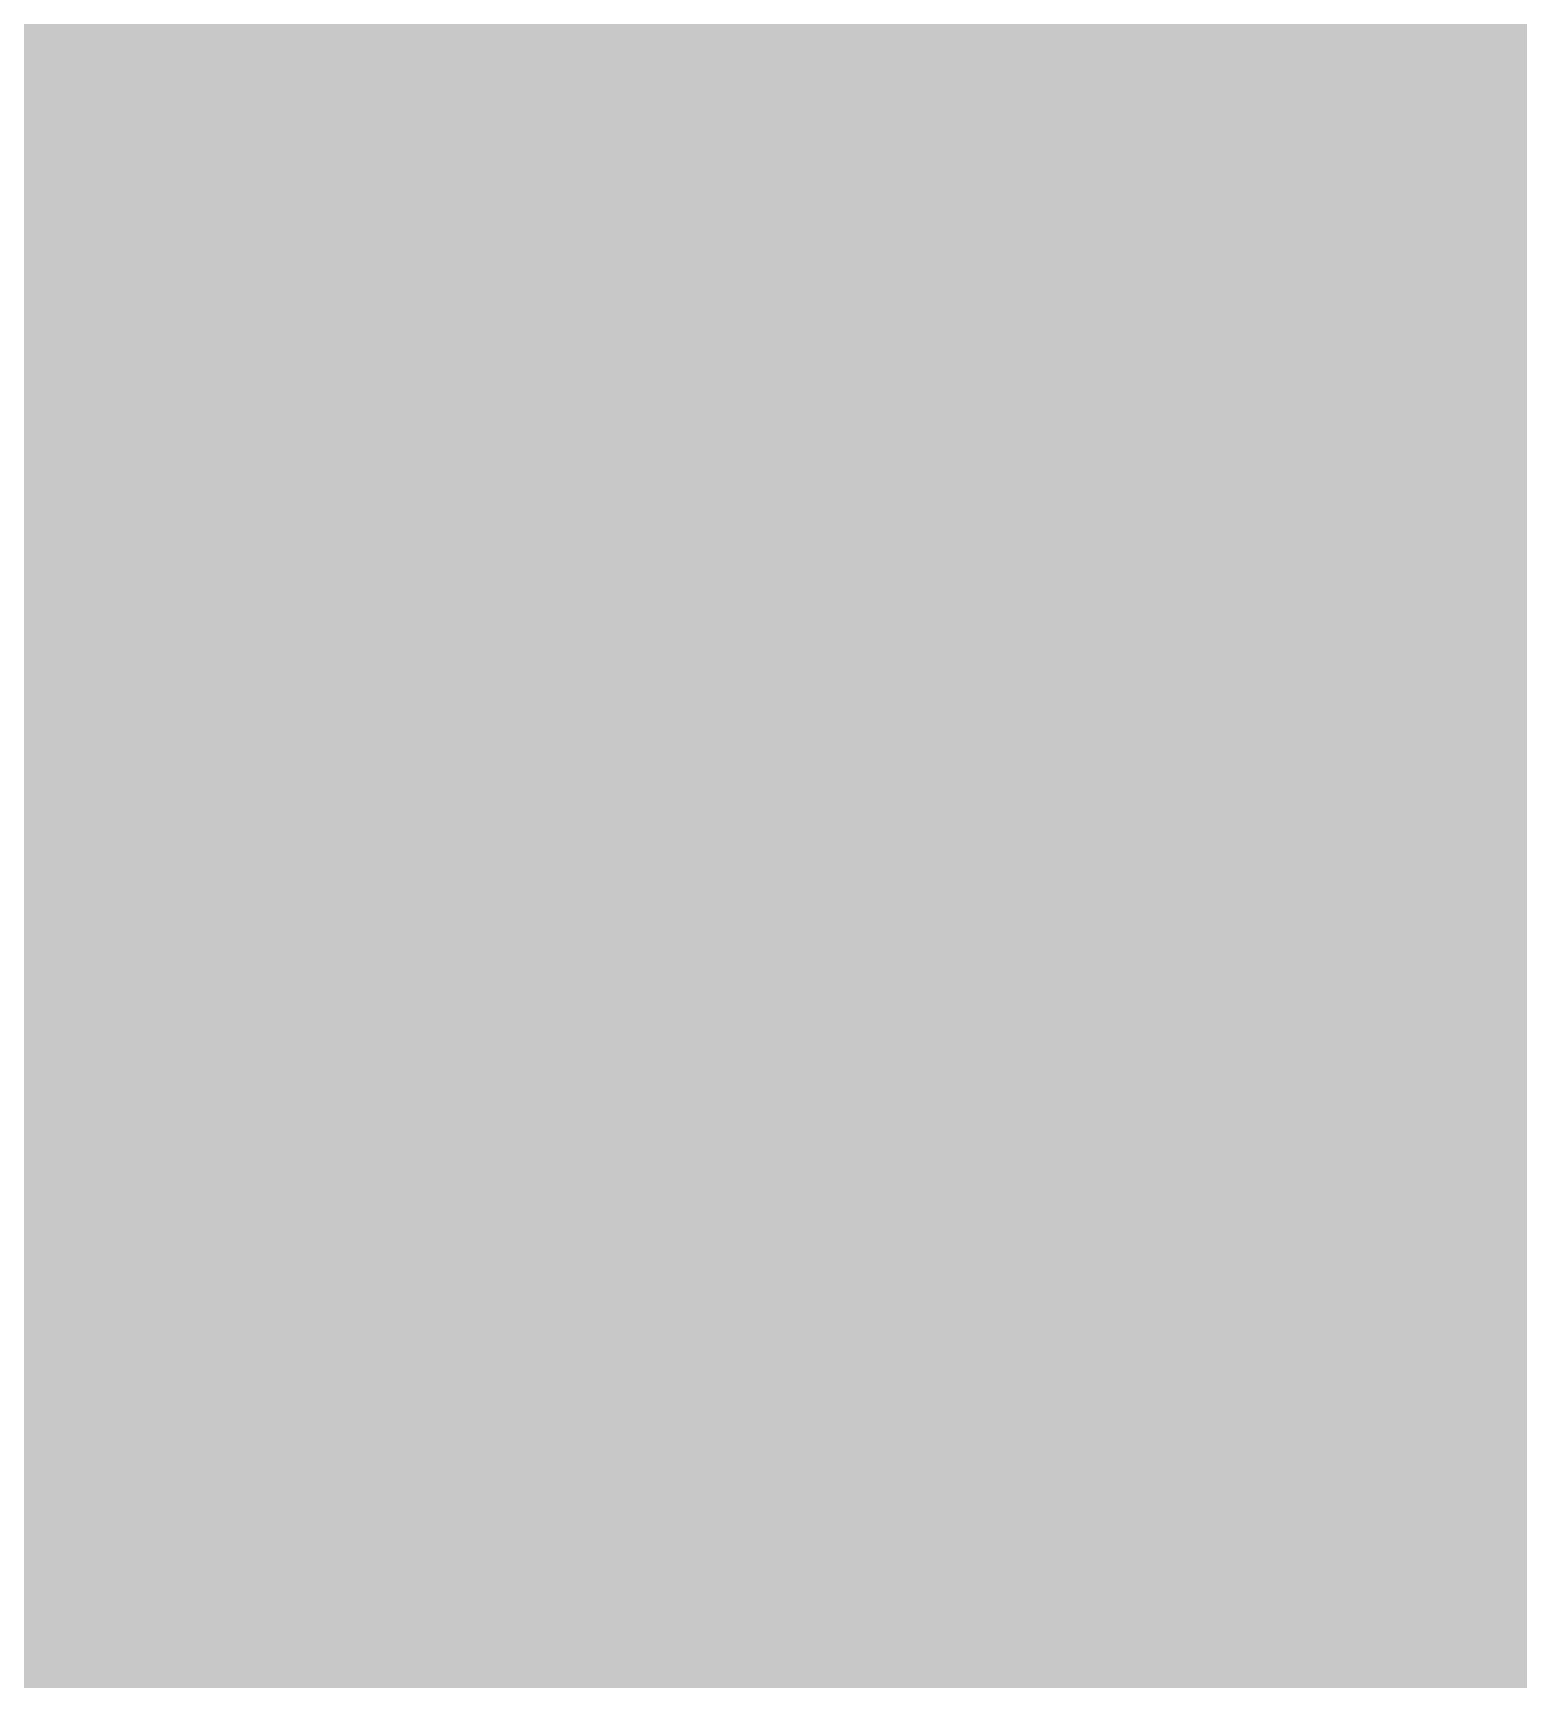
# Model space of a CAD drawing. Header units: inches. Extents: x 0 to 841, y 0 to 594.
# Drawn here: x 380.179 to 380.676, y 552.335 to 552.886 of the extents above; entities that cross this region are included whole.
import ezdxf

# ---------------------------------------------------------------- set-up
doc = ezdxf.new("R2010")
doc.units = ezdxf.units.IN
doc.layers.add('Sheet', color=255, linetype='Continuous')

msp = doc.modelspace()

# ---------------------------------------------------------------- linework, layer by layer
at = {"layer": 'Sheet'}
for points in [[(387.50948, 567.49819, 0.7493, 0.7493, 0), (380.00857, 567.49819, 0.7493, 0.7493, 0), (380.00857, 552.49546, 0.7493, 0.7493, 0), (380.00857, 552.49546, 0.7493, 0.7493, 0), (380.00857, 549.98004, 0.7493, 0.7493, 0)], [(380.5251, 553.05694, 0.29972, 0.29972, 0), (380.54756, 553.03448, 0.29972, 0.29972, 0), (380.57002, 553.01202, 0.29972, 0.29972, 0), (380.59247, 552.96711, 0.29972, 0.29972, 0), (380.61493, 552.94465, 0.29972, 0.29972, 0), (380.63739, 552.92219, 0.29972, 0.29972, 0), (380.65985, 552.87727, 0.29972, 0.29972, 0), (380.68231, 552.85481, 0.29972, 0.29972, 0), (380.70476, 552.80989, 0.29972, 0.29972, 0), (380.70476, 552.78743, 0.29972, 0.29972, 0), (380.72722, 552.74251, 0.29972, 0.29972, 0), (380.72722, 552.72006, 0.29972, 0.29972, 0), (380.74968, 552.67514, 0.29972, 0.29972, 0), (380.74968, 552.65268, 0.29972, 0.29972, 0), (380.77214, 552.60776, 0.29972, 0.29972, 0), (380.77214, 552.56284, 0.29972, 0.29972, 0), (380.77214, 552.54038, 0.29972, 0.29972, 0), (380.77214, 552.49546, 0.29972, 0.29972, 0)], [(380.5251, 553.05694, 0.29972, 0.29972, 0), (380.54756, 553.03448, 0.29972, 0.29972, 0), (380.57002, 553.01202, 0.29972, 0.29972, 0), (380.59247, 552.96711, 0.29972, 0.29972, 0), (380.61493, 552.94465, 0.29972, 0.29972, 0), (380.63739, 552.92219, 0.29972, 0.29972, 0), (380.65985, 552.87727, 0.29972, 0.29972, 0), (380.68231, 552.85481, 0.29972, 0.29972, 0), (380.70476, 552.80989, 0.29972, 0.29972, 0), (380.70476, 552.78743, 0.29972, 0.29972, 0), (380.72722, 552.74251, 0.29972, 0.29972, 0), (380.72722, 552.72006, 0.29972, 0.29972, 0), (380.74968, 552.67514, 0.29972, 0.29972, 0), (380.74968, 552.65268, 0.29972, 0.29972, 0), (380.77214, 552.60776, 0.29972, 0.29972, 0), (380.77214, 552.56284, 0.29972, 0.29972, 0), (380.77214, 552.54038, 0.29972, 0.29972, 0), (380.77214, 552.49546, 0.29972, 0.29972, 0)], [(380.5251, 553.05694, 0.29972, 0.29972, 0), (380.54756, 553.03448, 0.29972, 0.29972, 0), (380.57002, 553.01202, 0.29972, 0.29972, 0), (380.59247, 552.96711, 0.29972, 0.29972, 0), (380.61493, 552.94465, 0.29972, 0.29972, 0), (380.63739, 552.92219, 0.29972, 0.29972, 0), (380.65985, 552.87727, 0.29972, 0.29972, 0), (380.68231, 552.85481, 0.29972, 0.29972, 0), (380.70476, 552.80989, 0.29972, 0.29972, 0), (380.70476, 552.78743, 0.29972, 0.29972, 0), (380.72722, 552.74251, 0.29972, 0.29972, 0), (380.72722, 552.72006, 0.29972, 0.29972, 0), (380.74968, 552.67514, 0.29972, 0.29972, 0), (380.74968, 552.65268, 0.29972, 0.29972, 0), (380.77214, 552.60776, 0.29972, 0.29972, 0), (380.77214, 552.56284, 0.29972, 0.29972, 0), (380.77214, 552.54038, 0.29972, 0.29972, 0), (380.77214, 552.49546, 0.29972, 0.29972, 0)], [(380.5251, 553.05694, 0.29972, 0.29972, 0), (380.54756, 553.03448, 0.29972, 0.29972, 0), (380.57002, 553.01202, 0.29972, 0.29972, 0), (380.59247, 552.96711, 0.29972, 0.29972, 0), (380.61493, 552.94465, 0.29972, 0.29972, 0), (380.63739, 552.92219, 0.29972, 0.29972, 0), (380.65985, 552.87727, 0.29972, 0.29972, 0), (380.68231, 552.85481, 0.29972, 0.29972, 0), (380.70476, 552.80989, 0.29972, 0.29972, 0), (380.70476, 552.78743, 0.29972, 0.29972, 0), (380.72722, 552.74251, 0.29972, 0.29972, 0), (380.72722, 552.72006, 0.29972, 0.29972, 0), (380.74968, 552.67514, 0.29972, 0.29972, 0), (380.74968, 552.65268, 0.29972, 0.29972, 0), (380.77214, 552.60776, 0.29972, 0.29972, 0), (380.77214, 552.56284, 0.29972, 0.29972, 0), (380.77214, 552.54038, 0.29972, 0.29972, 0), (380.77214, 552.49546, 0.29972, 0.29972, 0)], [(380.00857, 552.98957, 0.29972, 0.29972, 0), (380.03103, 552.98957, 0.29972, 0.29972, 0), (380.05349, 552.98957, 0.29972, 0.29972, 0), (380.0984, 552.98957, 0.29972, 0.29972, 0), (380.12086, 552.98957, 0.29972, 0.29972, 0), (380.14332, 552.96711, 0.29972, 0.29972, 0), (380.16578, 552.96711, 0.29972, 0.29972, 0), (380.18823, 552.96711, 0.29972, 0.29972, 0), (380.21069, 552.94465, 0.29972, 0.29972, 0), (380.23315, 552.94465, 0.29972, 0.29972, 0), (380.25561, 552.92219, 0.29972, 0.29972, 0), (380.27807, 552.92219, 0.29972, 0.29972, 0), (380.30052, 552.89973, 0.29972, 0.29972, 0), (380.32298, 552.89973, 0.29972, 0.29972, 0), (380.34544, 552.87727, 0.29972, 0.29972, 0), (380.3679, 552.85481, 0.29972, 0.29972, 0), (380.3679, 552.85481, 0.29972, 0.29972, 0), (380.39035, 552.83235, 0.29972, 0.29972, 0), (380.41281, 552.80989, 0.29972, 0.29972, 0), (380.43527, 552.78743, 0.29972, 0.29972, 0), (380.43527, 552.76497, 0.29972, 0.29972, 0), (380.45773, 552.74251, 0.29972, 0.29972, 0), (380.45773, 552.72006, 0.29972, 0.29972, 0), (380.48019, 552.6976, 0.29972, 0.29972, 0), (380.48019, 552.67514, 0.29972, 0.29972, 0), (380.50264, 552.67514, 0.29972, 0.29972, 0), (380.50264, 552.63022, 0.29972, 0.29972, 0), (380.50264, 552.60776, 0.29972, 0.29972, 0), (380.5251, 552.5853, 0.29972, 0.29972, 0), (380.5251, 552.56284, 0.29972, 0.29972, 0), (380.5251, 552.54038, 0.29972, 0.29972, 0), (380.5251, 552.51792, 0.29972, 0.29972, 0), (380.5251, 552.49546, 0.29972, 0.29972, 0)], [(380.00857, 552.98957, 0.29972, 0.29972, 0), (380.03103, 552.98957, 0.29972, 0.29972, 0), (380.05349, 552.98957, 0.29972, 0.29972, 0), (380.0984, 552.98957, 0.29972, 0.29972, 0), (380.12086, 552.98957, 0.29972, 0.29972, 0), (380.14332, 552.96711, 0.29972, 0.29972, 0), (380.16578, 552.96711, 0.29972, 0.29972, 0), (380.18823, 552.96711, 0.29972, 0.29972, 0), (380.21069, 552.94465, 0.29972, 0.29972, 0), (380.23315, 552.94465, 0.29972, 0.29972, 0), (380.25561, 552.92219, 0.29972, 0.29972, 0), (380.27807, 552.92219, 0.29972, 0.29972, 0), (380.30052, 552.89973, 0.29972, 0.29972, 0), (380.32298, 552.89973, 0.29972, 0.29972, 0), (380.34544, 552.87727, 0.29972, 0.29972, 0), (380.3679, 552.85481, 0.29972, 0.29972, 0), (380.3679, 552.85481, 0.29972, 0.29972, 0), (380.39035, 552.83235, 0.29972, 0.29972, 0), (380.41281, 552.80989, 0.29972, 0.29972, 0), (380.43527, 552.78743, 0.29972, 0.29972, 0), (380.43527, 552.76497, 0.29972, 0.29972, 0), (380.45773, 552.74251, 0.29972, 0.29972, 0), (380.45773, 552.72006, 0.29972, 0.29972, 0), (380.48019, 552.6976, 0.29972, 0.29972, 0), (380.48019, 552.67514, 0.29972, 0.29972, 0), (380.50264, 552.67514, 0.29972, 0.29972, 0), (380.50264, 552.63022, 0.29972, 0.29972, 0), (380.50264, 552.60776, 0.29972, 0.29972, 0), (380.5251, 552.5853, 0.29972, 0.29972, 0), (380.5251, 552.56284, 0.29972, 0.29972, 0), (380.5251, 552.54038, 0.29972, 0.29972, 0), (380.5251, 552.51792, 0.29972, 0.29972, 0), (380.5251, 552.49546, 0.29972, 0.29972, 0)], [(380.00857, 552.98957, 0.29972, 0.29972, 0), (380.03103, 552.98957, 0.29972, 0.29972, 0), (380.05349, 552.98957, 0.29972, 0.29972, 0), (380.0984, 552.98957, 0.29972, 0.29972, 0), (380.12086, 552.98957, 0.29972, 0.29972, 0), (380.14332, 552.96711, 0.29972, 0.29972, 0), (380.16578, 552.96711, 0.29972, 0.29972, 0), (380.18823, 552.96711, 0.29972, 0.29972, 0), (380.21069, 552.94465, 0.29972, 0.29972, 0), (380.23315, 552.94465, 0.29972, 0.29972, 0), (380.25561, 552.92219, 0.29972, 0.29972, 0), (380.27807, 552.92219, 0.29972, 0.29972, 0), (380.30052, 552.89973, 0.29972, 0.29972, 0), (380.32298, 552.89973, 0.29972, 0.29972, 0), (380.34544, 552.87727, 0.29972, 0.29972, 0), (380.3679, 552.85481, 0.29972, 0.29972, 0), (380.3679, 552.85481, 0.29972, 0.29972, 0), (380.39035, 552.83235, 0.29972, 0.29972, 0), (380.41281, 552.80989, 0.29972, 0.29972, 0), (380.43527, 552.78743, 0.29972, 0.29972, 0), (380.43527, 552.76497, 0.29972, 0.29972, 0), (380.45773, 552.74251, 0.29972, 0.29972, 0), (380.45773, 552.72006, 0.29972, 0.29972, 0), (380.48019, 552.6976, 0.29972, 0.29972, 0), (380.48019, 552.67514, 0.29972, 0.29972, 0), (380.50264, 552.67514, 0.29972, 0.29972, 0), (380.50264, 552.63022, 0.29972, 0.29972, 0), (380.50264, 552.60776, 0.29972, 0.29972, 0), (380.5251, 552.5853, 0.29972, 0.29972, 0), (380.5251, 552.56284, 0.29972, 0.29972, 0), (380.5251, 552.54038, 0.29972, 0.29972, 0), (380.5251, 552.51792, 0.29972, 0.29972, 0), (380.5251, 552.49546, 0.29972, 0.29972, 0)], [(380.00857, 552.98957, 0.29972, 0.29972, 0), (380.03103, 552.98957, 0.29972, 0.29972, 0), (380.05349, 552.98957, 0.29972, 0.29972, 0), (380.0984, 552.98957, 0.29972, 0.29972, 0), (380.12086, 552.98957, 0.29972, 0.29972, 0), (380.14332, 552.96711, 0.29972, 0.29972, 0), (380.16578, 552.96711, 0.29972, 0.29972, 0), (380.18823, 552.96711, 0.29972, 0.29972, 0), (380.21069, 552.94465, 0.29972, 0.29972, 0), (380.23315, 552.94465, 0.29972, 0.29972, 0), (380.25561, 552.92219, 0.29972, 0.29972, 0), (380.27807, 552.92219, 0.29972, 0.29972, 0), (380.30052, 552.89973, 0.29972, 0.29972, 0), (380.32298, 552.89973, 0.29972, 0.29972, 0), (380.34544, 552.87727, 0.29972, 0.29972, 0), (380.3679, 552.85481, 0.29972, 0.29972, 0), (380.3679, 552.85481, 0.29972, 0.29972, 0), (380.39035, 552.83235, 0.29972, 0.29972, 0), (380.41281, 552.80989, 0.29972, 0.29972, 0), (380.43527, 552.78743, 0.29972, 0.29972, 0), (380.43527, 552.76497, 0.29972, 0.29972, 0), (380.45773, 552.74251, 0.29972, 0.29972, 0), (380.45773, 552.72006, 0.29972, 0.29972, 0), (380.48019, 552.6976, 0.29972, 0.29972, 0), (380.48019, 552.67514, 0.29972, 0.29972, 0), (380.50264, 552.67514, 0.29972, 0.29972, 0), (380.50264, 552.63022, 0.29972, 0.29972, 0), (380.50264, 552.60776, 0.29972, 0.29972, 0), (380.5251, 552.5853, 0.29972, 0.29972, 0), (380.5251, 552.56284, 0.29972, 0.29972, 0), (380.5251, 552.54038, 0.29972, 0.29972, 0), (380.5251, 552.51792, 0.29972, 0.29972, 0), (380.5251, 552.49546, 0.29972, 0.29972, 0)], [(380.23315, 552.94465, 0.09906, 0.09906, 0), (380.25561, 552.92219, 0.09906, 0.09906, 0), (380.27807, 552.92219, 0.09906, 0.09906, 0), (380.30052, 552.89973, 0.09906, 0.09906, 0), (380.32298, 552.89973, 0.09906, 0.09906, 0), (380.34544, 552.87727, 0.09906, 0.09906, 0), (380.3679, 552.85481, 0.09906, 0.09906, 0), (380.3679, 552.85481, 0.09906, 0.09906, 0), (380.39035, 552.83235, 0.09906, 0.09906, 0), (380.41281, 552.80989, 0.09906, 0.09906, 0), (380.43527, 552.78743, 0.09906, 0.09906, 0), (380.43527, 552.76497, 0.09906, 0.09906, 0), (380.45773, 552.74251, 0.09906, 0.09906, 0), (380.45773, 552.72006, 0.09906, 0.09906, 0), (380.48019, 552.6976, 0.09906, 0.09906, 0), (380.48019, 552.67514, 0.09906, 0.09906, 0), (380.50264, 552.67514, 0.09906, 0.09906, 0), (380.50264, 552.63022, 0.09906, 0.09906, 0), (380.50264, 552.60776, 0.09906, 0.09906, 0), (380.5251, 552.5853, 0.09906, 0.09906, 0), (380.5251, 552.56284, 0.09906, 0.09906, 0), (380.5251, 552.54038, 0.09906, 0.09906, 0), (380.5251, 552.51792, 0.09906, 0.09906, 0), (380.5251, 552.49546, 0.09906, 0.09906, 0)], [(380.23315, 552.94465, 0.09906, 0.09906, 0), (380.25561, 552.92219, 0.09906, 0.09906, 0), (380.27807, 552.92219, 0.09906, 0.09906, 0), (380.30052, 552.89973, 0.09906, 0.09906, 0), (380.32298, 552.89973, 0.09906, 0.09906, 0), (380.34544, 552.87727, 0.09906, 0.09906, 0), (380.3679, 552.85481, 0.09906, 0.09906, 0), (380.3679, 552.85481, 0.09906, 0.09906, 0), (380.39035, 552.83235, 0.09906, 0.09906, 0), (380.41281, 552.80989, 0.09906, 0.09906, 0), (380.43527, 552.78743, 0.09906, 0.09906, 0), (380.43527, 552.76497, 0.09906, 0.09906, 0), (380.45773, 552.74251, 0.09906, 0.09906, 0), (380.45773, 552.72006, 0.09906, 0.09906, 0), (380.48019, 552.6976, 0.09906, 0.09906, 0), (380.48019, 552.67514, 0.09906, 0.09906, 0), (380.50264, 552.67514, 0.09906, 0.09906, 0), (380.50264, 552.63022, 0.09906, 0.09906, 0), (380.50264, 552.60776, 0.09906, 0.09906, 0), (380.5251, 552.5853, 0.09906, 0.09906, 0), (380.5251, 552.56284, 0.09906, 0.09906, 0), (380.5251, 552.54038, 0.09906, 0.09906, 0), (380.5251, 552.51792, 0.09906, 0.09906, 0), (380.5251, 552.49546, 0.09906, 0.09906, 0)], [(380.23315, 552.94465, 0.09906, 0.09906, 0), (380.25561, 552.92219, 0.09906, 0.09906, 0), (380.27807, 552.92219, 0.09906, 0.09906, 0), (380.30052, 552.89973, 0.09906, 0.09906, 0), (380.32298, 552.89973, 0.09906, 0.09906, 0), (380.34544, 552.87727, 0.09906, 0.09906, 0), (380.3679, 552.85481, 0.09906, 0.09906, 0), (380.3679, 552.85481, 0.09906, 0.09906, 0), (380.39035, 552.83235, 0.09906, 0.09906, 0), (380.41281, 552.80989, 0.09906, 0.09906, 0), (380.43527, 552.78743, 0.09906, 0.09906, 0), (380.43527, 552.76497, 0.09906, 0.09906, 0), (380.45773, 552.74251, 0.09906, 0.09906, 0), (380.45773, 552.72006, 0.09906, 0.09906, 0), (380.48019, 552.6976, 0.09906, 0.09906, 0), (380.48019, 552.67514, 0.09906, 0.09906, 0), (380.50264, 552.67514, 0.09906, 0.09906, 0), (380.50264, 552.63022, 0.09906, 0.09906, 0), (380.50264, 552.60776, 0.09906, 0.09906, 0), (380.5251, 552.5853, 0.09906, 0.09906, 0), (380.5251, 552.56284, 0.09906, 0.09906, 0), (380.5251, 552.54038, 0.09906, 0.09906, 0), (380.5251, 552.51792, 0.09906, 0.09906, 0), (380.5251, 552.49546, 0.09906, 0.09906, 0)], [(380.23315, 552.94465, 0.09906, 0.09906, 0), (380.25561, 552.92219, 0.09906, 0.09906, 0), (380.27807, 552.92219, 0.09906, 0.09906, 0), (380.30052, 552.89973, 0.09906, 0.09906, 0), (380.32298, 552.89973, 0.09906, 0.09906, 0), (380.34544, 552.87727, 0.09906, 0.09906, 0), (380.3679, 552.85481, 0.09906, 0.09906, 0), (380.3679, 552.85481, 0.09906, 0.09906, 0), (380.39035, 552.83235, 0.09906, 0.09906, 0), (380.41281, 552.80989, 0.09906, 0.09906, 0), (380.43527, 552.78743, 0.09906, 0.09906, 0), (380.43527, 552.76497, 0.09906, 0.09906, 0), (380.45773, 552.74251, 0.09906, 0.09906, 0), (380.45773, 552.72006, 0.09906, 0.09906, 0), (380.48019, 552.6976, 0.09906, 0.09906, 0), (380.48019, 552.67514, 0.09906, 0.09906, 0), (380.50264, 552.67514, 0.09906, 0.09906, 0), (380.50264, 552.63022, 0.09906, 0.09906, 0), (380.50264, 552.60776, 0.09906, 0.09906, 0), (380.5251, 552.5853, 0.09906, 0.09906, 0), (380.5251, 552.56284, 0.09906, 0.09906, 0), (380.5251, 552.54038, 0.09906, 0.09906, 0), (380.5251, 552.51792, 0.09906, 0.09906, 0), (380.5251, 552.49546, 0.09906, 0.09906, 0)], [(380.61493, 552.94465, 0.09906, 0.09906, 0), (380.63739, 552.92219, 0.09906, 0.09906, 0), (380.65985, 552.87727, 0.09906, 0.09906, 0), (380.68231, 552.85481, 0.09906, 0.09906, 0), (380.70476, 552.80989, 0.09906, 0.09906, 0), (380.70476, 552.78743, 0.09906, 0.09906, 0), (380.72722, 552.74251, 0.09906, 0.09906, 0), (380.72722, 552.72006, 0.09906, 0.09906, 0), (380.74968, 552.67514, 0.09906, 0.09906, 0), (380.74968, 552.65268, 0.09906, 0.09906, 0), (380.77214, 552.60776, 0.09906, 0.09906, 0), (380.77214, 552.56284, 0.09906, 0.09906, 0), (380.77214, 552.54038, 0.09906, 0.09906, 0), (380.77214, 552.49546, 0.09906, 0.09906, 0)], [(380.61493, 552.94465, 0.09906, 0.09906, 0), (380.63739, 552.92219, 0.09906, 0.09906, 0), (380.65985, 552.87727, 0.09906, 0.09906, 0), (380.68231, 552.85481, 0.09906, 0.09906, 0), (380.70476, 552.80989, 0.09906, 0.09906, 0), (380.70476, 552.78743, 0.09906, 0.09906, 0), (380.72722, 552.74251, 0.09906, 0.09906, 0), (380.72722, 552.72006, 0.09906, 0.09906, 0), (380.74968, 552.67514, 0.09906, 0.09906, 0), (380.74968, 552.65268, 0.09906, 0.09906, 0), (380.77214, 552.60776, 0.09906, 0.09906, 0), (380.77214, 552.56284, 0.09906, 0.09906, 0), (380.77214, 552.54038, 0.09906, 0.09906, 0), (380.77214, 552.49546, 0.09906, 0.09906, 0)], [(380.61493, 552.94465, 0.09906, 0.09906, 0), (380.63739, 552.92219, 0.09906, 0.09906, 0), (380.65985, 552.87727, 0.09906, 0.09906, 0), (380.68231, 552.85481, 0.09906, 0.09906, 0), (380.70476, 552.80989, 0.09906, 0.09906, 0), (380.70476, 552.78743, 0.09906, 0.09906, 0), (380.72722, 552.74251, 0.09906, 0.09906, 0), (380.72722, 552.72006, 0.09906, 0.09906, 0), (380.74968, 552.67514, 0.09906, 0.09906, 0), (380.74968, 552.65268, 0.09906, 0.09906, 0), (380.77214, 552.60776, 0.09906, 0.09906, 0), (380.77214, 552.56284, 0.09906, 0.09906, 0), (380.77214, 552.54038, 0.09906, 0.09906, 0), (380.77214, 552.49546, 0.09906, 0.09906, 0)], [(380.61493, 552.94465, 0.09906, 0.09906, 0), (380.63739, 552.92219, 0.09906, 0.09906, 0), (380.65985, 552.87727, 0.09906, 0.09906, 0), (380.68231, 552.85481, 0.09906, 0.09906, 0), (380.70476, 552.80989, 0.09906, 0.09906, 0), (380.70476, 552.78743, 0.09906, 0.09906, 0), (380.72722, 552.74251, 0.09906, 0.09906, 0), (380.72722, 552.72006, 0.09906, 0.09906, 0), (380.74968, 552.67514, 0.09906, 0.09906, 0), (380.74968, 552.65268, 0.09906, 0.09906, 0), (380.77214, 552.60776, 0.09906, 0.09906, 0), (380.77214, 552.56284, 0.09906, 0.09906, 0), (380.77214, 552.54038, 0.09906, 0.09906, 0), (380.77214, 552.49546, 0.09906, 0.09906, 0)], [(345.01931, 552.49546, 0.7493, 0.7493, 0), (362.51394, 552.49546, 0.7493, 0.7493, 0), (380.00857, 552.49546, 0.7493, 0.7493, 0)], [(380.00857, 552.49546, 0.7493, 0.7493, 0), (385.01666, 552.49546, 0.7493, 0.7493, 0)], [(380.5251, 552.49546, 0.29972, 0.29972, 0), (380.5251, 552.473, 0.29972, 0.29972, 0), (380.5251, 552.45055, 0.29972, 0.29972, 0), (380.5251, 552.40563, 0.29972, 0.29972, 0), (380.5251, 552.38317, 0.29972, 0.29972, 0), (380.50264, 552.36071, 0.29972, 0.29972, 0), (380.50264, 552.33825, 0.29972, 0.29972, 0), (380.50264, 552.31579, 0.29972, 0.29972, 0), (380.48019, 552.29333, 0.29972, 0.29972, 0), (380.48019, 552.27087, 0.29972, 0.29972, 0), (380.45773, 552.24841, 0.29972, 0.29972, 0), (380.45773, 552.22595, 0.29972, 0.29972, 0), (380.43527, 552.20349, 0.29972, 0.29972, 0), (380.43527, 552.18104, 0.29972, 0.29972, 0)], [(380.5251, 552.49546, 0.29972, 0.29972, 0), (380.5251, 552.473, 0.29972, 0.29972, 0), (380.5251, 552.45055, 0.29972, 0.29972, 0), (380.5251, 552.40563, 0.29972, 0.29972, 0), (380.5251, 552.38317, 0.29972, 0.29972, 0), (380.50264, 552.36071, 0.29972, 0.29972, 0), (380.50264, 552.33825, 0.29972, 0.29972, 0), (380.50264, 552.31579, 0.29972, 0.29972, 0), (380.48019, 552.29333, 0.29972, 0.29972, 0), (380.48019, 552.27087, 0.29972, 0.29972, 0), (380.45773, 552.24841, 0.29972, 0.29972, 0), (380.45773, 552.22595, 0.29972, 0.29972, 0), (380.43527, 552.20349, 0.29972, 0.29972, 0), (380.43527, 552.18104, 0.29972, 0.29972, 0)], [(380.5251, 552.49546, 0.29972, 0.29972, 0), (380.5251, 552.473, 0.29972, 0.29972, 0), (380.5251, 552.45055, 0.29972, 0.29972, 0), (380.5251, 552.40563, 0.29972, 0.29972, 0), (380.5251, 552.38317, 0.29972, 0.29972, 0), (380.50264, 552.36071, 0.29972, 0.29972, 0), (380.50264, 552.33825, 0.29972, 0.29972, 0), (380.50264, 552.31579, 0.29972, 0.29972, 0), (380.48019, 552.29333, 0.29972, 0.29972, 0), (380.48019, 552.27087, 0.29972, 0.29972, 0), (380.45773, 552.24841, 0.29972, 0.29972, 0), (380.45773, 552.22595, 0.29972, 0.29972, 0), (380.43527, 552.20349, 0.29972, 0.29972, 0), (380.43527, 552.18104, 0.29972, 0.29972, 0)], [(380.5251, 552.49546, 0.29972, 0.29972, 0), (380.5251, 552.473, 0.29972, 0.29972, 0), (380.5251, 552.45055, 0.29972, 0.29972, 0), (380.5251, 552.40563, 0.29972, 0.29972, 0), (380.5251, 552.38317, 0.29972, 0.29972, 0), (380.50264, 552.36071, 0.29972, 0.29972, 0), (380.50264, 552.33825, 0.29972, 0.29972, 0), (380.50264, 552.31579, 0.29972, 0.29972, 0), (380.48019, 552.29333, 0.29972, 0.29972, 0), (380.48019, 552.27087, 0.29972, 0.29972, 0), (380.45773, 552.24841, 0.29972, 0.29972, 0), (380.45773, 552.22595, 0.29972, 0.29972, 0), (380.43527, 552.20349, 0.29972, 0.29972, 0), (380.43527, 552.18104, 0.29972, 0.29972, 0)], [(380.5251, 552.49546, 0.29972, 0.29972, 0), (380.5251, 552.49546, 0.29972, 0.29972, 0), (380.5251, 552.49546, 0.29972, 0.29972, 0), (380.5251, 552.49546, 0.29972, 0.29972, 0), (380.5251, 552.49546, 0.29972, 0.29972, 0), (380.5251, 552.49546, 0.29972, 0.29972, 0), (380.5251, 552.49546, 0.29972, 0.29972, 0), (380.5251, 552.49546, 0.29972, 0.29972, 0), (380.5251, 552.49546, 0.29972, 0.29972, 0), (380.5251, 552.49546, 0.29972, 0.29972, 0), (380.5251, 552.49546, 0.29972, 0.29972, 0), (380.5251, 552.49546, 0.29972, 0.29972, 0), (380.5251, 552.49546, 0.29972, 0.29972, 0), (380.5251, 552.49546, 0.29972, 0.29972, 0), (380.5251, 552.49546, 0.29972, 0.29972, 0), (380.5251, 552.49546, 0.29972, 0.29972, 0), (380.5251, 552.49546, 0.29972, 0.29972, 0), (380.5251, 552.49546, 0.29972, 0.29972, 0), (380.5251, 552.49546, 0.29972, 0.29972, 0), (380.5251, 552.49546, 0.29972, 0.29972, 0), (380.5251, 552.49546, 0.29972, 0.29972, 0), (380.5251, 552.49546, 0.29972, 0.29972, 0), (380.5251, 552.49546, 0.29972, 0.29972, 0), (380.5251, 552.49546, 0.29972, 0.29972, 0), (380.5251, 552.49546, 0.29972, 0.29972, 0), (380.5251, 552.49546, 0.29972, 0.29972, 0), (380.5251, 552.49546, 0.29972, 0.29972, 0), (380.5251, 552.49546, 0.29972, 0.29972, 0), (380.5251, 552.49546, 0.29972, 0.29972, 0), (380.5251, 552.49546, 0.29972, 0.29972, 0), (380.5251, 552.49546, 0.29972, 0.29972, 0), (380.5251, 552.49546, 0.29972, 0.29972, 0), (380.5251, 552.49546, 0.29972, 0.29972, 0)], [(380.5251, 552.49546, 0.29972, 0.29972, 0), (380.5251, 552.49546, 0.29972, 0.29972, 0)], [(380.5251, 552.49546, 0.29972, 0.29972, 0), (380.5251, 552.49546, 0.29972, 0.29972, 0), (380.5251, 552.49546, 0.29972, 0.29972, 0), (380.5251, 552.49546, 0.29972, 0.29972, 0), (380.5251, 552.49546, 0.29972, 0.29972, 0), (380.5251, 552.49546, 0.29972, 0.29972, 0), (380.5251, 552.49546, 0.29972, 0.29972, 0), (380.5251, 552.49546, 0.29972, 0.29972, 0), (380.5251, 552.49546, 0.29972, 0.29972, 0), (380.5251, 552.49546, 0.29972, 0.29972, 0), (380.5251, 552.49546, 0.29972, 0.29972, 0), (380.5251, 552.49546, 0.29972, 0.29972, 0), (380.5251, 552.49546, 0.29972, 0.29972, 0), (380.5251, 552.49546, 0.29972, 0.29972, 0), (380.5251, 552.49546, 0.29972, 0.29972, 0), (380.5251, 552.49546, 0.29972, 0.29972, 0), (380.5251, 552.49546, 0.29972, 0.29972, 0), (380.5251, 552.49546, 0.29972, 0.29972, 0), (380.5251, 552.49546, 0.29972, 0.29972, 0), (380.5251, 552.49546, 0.29972, 0.29972, 0), (380.5251, 552.49546, 0.29972, 0.29972, 0), (380.5251, 552.49546, 0.29972, 0.29972, 0), (380.5251, 552.49546, 0.29972, 0.29972, 0), (380.5251, 552.49546, 0.29972, 0.29972, 0), (380.5251, 552.49546, 0.29972, 0.29972, 0), (380.5251, 552.49546, 0.29972, 0.29972, 0), (380.5251, 552.49546, 0.29972, 0.29972, 0), (380.5251, 552.49546, 0.29972, 0.29972, 0), (380.5251, 552.49546, 0.29972, 0.29972, 0), (380.5251, 552.49546, 0.29972, 0.29972, 0), (380.5251, 552.49546, 0.29972, 0.29972, 0), (380.5251, 552.49546, 0.29972, 0.29972, 0), (380.5251, 552.49546, 0.29972, 0.29972, 0)], [(380.5251, 552.49546, 0.29972, 0.29972, 0), (380.5251, 552.49546, 0.29972, 0.29972, 0)], [(380.5251, 552.49546, 0.29972, 0.29972, 0), (380.5251, 552.49546, 0.29972, 0.29972, 0), (380.5251, 552.49546, 0.29972, 0.29972, 0), (380.5251, 552.49546, 0.29972, 0.29972, 0), (380.5251, 552.49546, 0.29972, 0.29972, 0), (380.5251, 552.49546, 0.29972, 0.29972, 0), (380.5251, 552.49546, 0.29972, 0.29972, 0), (380.5251, 552.49546, 0.29972, 0.29972, 0), (380.5251, 552.49546, 0.29972, 0.29972, 0), (380.5251, 552.49546, 0.29972, 0.29972, 0), (380.5251, 552.49546, 0.29972, 0.29972, 0), (380.5251, 552.49546, 0.29972, 0.29972, 0), (380.5251, 552.49546, 0.29972, 0.29972, 0), (380.5251, 552.49546, 0.29972, 0.29972, 0), (380.5251, 552.49546, 0.29972, 0.29972, 0), (380.5251, 552.49546, 0.29972, 0.29972, 0), (380.5251, 552.49546, 0.29972, 0.29972, 0), (380.5251, 552.49546, 0.29972, 0.29972, 0), (380.5251, 552.49546, 0.29972, 0.29972, 0), (380.5251, 552.49546, 0.29972, 0.29972, 0), (380.5251, 552.49546, 0.29972, 0.29972, 0), (380.5251, 552.49546, 0.29972, 0.29972, 0), (380.5251, 552.49546, 0.29972, 0.29972, 0), (380.5251, 552.49546, 0.29972, 0.29972, 0), (380.5251, 552.49546, 0.29972, 0.29972, 0), (380.5251, 552.49546, 0.29972, 0.29972, 0), (380.5251, 552.49546, 0.29972, 0.29972, 0), (380.5251, 552.49546, 0.29972, 0.29972, 0), (380.5251, 552.49546, 0.29972, 0.29972, 0), (380.5251, 552.49546, 0.29972, 0.29972, 0), (380.5251, 552.49546, 0.29972, 0.29972, 0), (380.5251, 552.49546, 0.29972, 0.29972, 0), (380.5251, 552.49546, 0.29972, 0.29972, 0)], [(380.5251, 552.49546, 0.29972, 0.29972, 0), (380.5251, 552.49546, 0.29972, 0.29972, 0)], [(380.5251, 552.49546, 0.29972, 0.29972, 0), (380.5251, 552.49546, 0.29972, 0.29972, 0), (380.5251, 552.49546, 0.29972, 0.29972, 0), (380.5251, 552.49546, 0.29972, 0.29972, 0), (380.5251, 552.49546, 0.29972, 0.29972, 0), (380.5251, 552.49546, 0.29972, 0.29972, 0), (380.5251, 552.49546, 0.29972, 0.29972, 0), (380.5251, 552.49546, 0.29972, 0.29972, 0), (380.5251, 552.49546, 0.29972, 0.29972, 0), (380.5251, 552.49546, 0.29972, 0.29972, 0), (380.5251, 552.49546, 0.29972, 0.29972, 0), (380.5251, 552.49546, 0.29972, 0.29972, 0), (380.5251, 552.49546, 0.29972, 0.29972, 0), (380.5251, 552.49546, 0.29972, 0.29972, 0), (380.5251, 552.49546, 0.29972, 0.29972, 0), (380.5251, 552.49546, 0.29972, 0.29972, 0), (380.5251, 552.49546, 0.29972, 0.29972, 0), (380.5251, 552.49546, 0.29972, 0.29972, 0), (380.5251, 552.49546, 0.29972, 0.29972, 0), (380.5251, 552.49546, 0.29972, 0.29972, 0), (380.5251, 552.49546, 0.29972, 0.29972, 0), (380.5251, 552.49546, 0.29972, 0.29972, 0), (380.5251, 552.49546, 0.29972, 0.29972, 0), (380.5251, 552.49546, 0.29972, 0.29972, 0), (380.5251, 552.49546, 0.29972, 0.29972, 0), (380.5251, 552.49546, 0.29972, 0.29972, 0), (380.5251, 552.49546, 0.29972, 0.29972, 0), (380.5251, 552.49546, 0.29972, 0.29972, 0), (380.5251, 552.49546, 0.29972, 0.29972, 0), (380.5251, 552.49546, 0.29972, 0.29972, 0), (380.5251, 552.49546, 0.29972, 0.29972, 0), (380.5251, 552.49546, 0.29972, 0.29972, 0), (380.5251, 552.49546, 0.29972, 0.29972, 0)], [(380.5251, 552.49546, 0.29972, 0.29972, 0), (380.5251, 552.49546, 0.29972, 0.29972, 0)], [(380.77214, 552.49546, 0.29972, 0.29972, 0), (380.77214, 552.45055, 0.29972, 0.29972, 0), (380.77214, 552.40563, 0.29972, 0.29972, 0), (380.77214, 552.38317, 0.29972, 0.29972, 0), (380.74968, 552.33825, 0.29972, 0.29972, 0), (380.74968, 552.29333, 0.29972, 0.29972, 0), (380.72722, 552.27087, 0.29972, 0.29972, 0), (380.72722, 552.22595, 0.29972, 0.29972, 0), (380.70476, 552.20349, 0.29972, 0.29972, 0), (380.70476, 552.15858, 0.29972, 0.29972, 0)], [(380.77214, 552.49546, 0.29972, 0.29972, 0), (380.77214, 552.45055, 0.29972, 0.29972, 0), (380.77214, 552.40563, 0.29972, 0.29972, 0), (380.77214, 552.38317, 0.29972, 0.29972, 0), (380.74968, 552.33825, 0.29972, 0.29972, 0), (380.74968, 552.29333, 0.29972, 0.29972, 0), (380.72722, 552.27087, 0.29972, 0.29972, 0), (380.72722, 552.22595, 0.29972, 0.29972, 0), (380.70476, 552.20349, 0.29972, 0.29972, 0), (380.70476, 552.15858, 0.29972, 0.29972, 0)], [(380.77214, 552.49546, 0.29972, 0.29972, 0), (380.77214, 552.45055, 0.29972, 0.29972, 0), (380.77214, 552.40563, 0.29972, 0.29972, 0), (380.77214, 552.38317, 0.29972, 0.29972, 0), (380.74968, 552.33825, 0.29972, 0.29972, 0), (380.74968, 552.29333, 0.29972, 0.29972, 0), (380.72722, 552.27087, 0.29972, 0.29972, 0), (380.72722, 552.22595, 0.29972, 0.29972, 0), (380.70476, 552.20349, 0.29972, 0.29972, 0), (380.70476, 552.15858, 0.29972, 0.29972, 0)], [(380.77214, 552.49546, 0.29972, 0.29972, 0), (380.77214, 552.45055, 0.29972, 0.29972, 0), (380.77214, 552.40563, 0.29972, 0.29972, 0), (380.77214, 552.38317, 0.29972, 0.29972, 0), (380.74968, 552.33825, 0.29972, 0.29972, 0), (380.74968, 552.29333, 0.29972, 0.29972, 0), (380.72722, 552.27087, 0.29972, 0.29972, 0), (380.72722, 552.22595, 0.29972, 0.29972, 0), (380.70476, 552.20349, 0.29972, 0.29972, 0), (380.70476, 552.15858, 0.29972, 0.29972, 0)], [(380.77214, 552.49546, 0.29972, 0.29972, 0), (380.77214, 552.49546, 0.29972, 0.29972, 0), (380.77214, 552.49546, 0.29972, 0.29972, 0), (380.77214, 552.49546, 0.29972, 0.29972, 0), (380.77214, 552.49546, 0.29972, 0.29972, 0), (380.77214, 552.49546, 0.29972, 0.29972, 0), (380.77214, 552.49546, 0.29972, 0.29972, 0), (380.77214, 552.49546, 0.29972, 0.29972, 0), (380.77214, 552.49546, 0.29972, 0.29972, 0), (380.77214, 552.49546, 0.29972, 0.29972, 0), (380.77214, 552.49546, 0.29972, 0.29972, 0), (380.77214, 552.49546, 0.29972, 0.29972, 0), (380.77214, 552.49546, 0.29972, 0.29972, 0), (380.77214, 552.49546, 0.29972, 0.29972, 0), (380.77214, 552.49546, 0.29972, 0.29972, 0), (380.77214, 552.49546, 0.29972, 0.29972, 0), (380.77214, 552.49546, 0.29972, 0.29972, 0), (380.77214, 552.49546, 0.29972, 0.29972, 0), (380.77214, 552.49546, 0.29972, 0.29972, 0), (380.77214, 552.49546, 0.29972, 0.29972, 0), (380.77214, 552.49546, 0.29972, 0.29972, 0), (380.77214, 552.49546, 0.29972, 0.29972, 0), (380.77214, 552.49546, 0.29972, 0.29972, 0), (380.77214, 552.49546, 0.29972, 0.29972, 0), (380.77214, 552.49546, 0.29972, 0.29972, 0), (380.77214, 552.49546, 0.29972, 0.29972, 0), (380.77214, 552.49546, 0.29972, 0.29972, 0), (380.77214, 552.49546, 0.29972, 0.29972, 0), (380.77214, 552.49546, 0.29972, 0.29972, 0), (380.77214, 552.49546, 0.29972, 0.29972, 0), (380.77214, 552.49546, 0.29972, 0.29972, 0), (380.77214, 552.49546, 0.29972, 0.29972, 0), (380.77214, 552.49546, 0.29972, 0.29972, 0)], [(380.77214, 552.49546, 0.29972, 0.29972, 0), (380.77214, 552.49546, 0.29972, 0.29972, 0)], [(380.77214, 552.49546, 0.29972, 0.29972, 0), (380.77214, 552.49546, 0.29972, 0.29972, 0), (380.77214, 552.49546, 0.29972, 0.29972, 0), (380.77214, 552.49546, 0.29972, 0.29972, 0), (380.77214, 552.49546, 0.29972, 0.29972, 0), (380.77214, 552.49546, 0.29972, 0.29972, 0), (380.77214, 552.49546, 0.29972, 0.29972, 0), (380.77214, 552.49546, 0.29972, 0.29972, 0), (380.77214, 552.49546, 0.29972, 0.29972, 0), (380.77214, 552.49546, 0.29972, 0.29972, 0), (380.77214, 552.49546, 0.29972, 0.29972, 0), (380.77214, 552.49546, 0.29972, 0.29972, 0), (380.77214, 552.49546, 0.29972, 0.29972, 0), (380.77214, 552.49546, 0.29972, 0.29972, 0), (380.77214, 552.49546, 0.29972, 0.29972, 0), (380.77214, 552.49546, 0.29972, 0.29972, 0), (380.77214, 552.49546, 0.29972, 0.29972, 0), (380.77214, 552.49546, 0.29972, 0.29972, 0), (380.77214, 552.49546, 0.29972, 0.29972, 0), (380.77214, 552.49546, 0.29972, 0.29972, 0), (380.77214, 552.49546, 0.29972, 0.29972, 0), (380.77214, 552.49546, 0.29972, 0.29972, 0), (380.77214, 552.49546, 0.29972, 0.29972, 0), (380.77214, 552.49546, 0.29972, 0.29972, 0), (380.77214, 552.49546, 0.29972, 0.29972, 0), (380.77214, 552.49546, 0.29972, 0.29972, 0), (380.77214, 552.49546, 0.29972, 0.29972, 0), (380.77214, 552.49546, 0.29972, 0.29972, 0), (380.77214, 552.49546, 0.29972, 0.29972, 0), (380.77214, 552.49546, 0.29972, 0.29972, 0), (380.77214, 552.49546, 0.29972, 0.29972, 0), (380.77214, 552.49546, 0.29972, 0.29972, 0), (380.77214, 552.49546, 0.29972, 0.29972, 0)], [(380.77214, 552.49546, 0.29972, 0.29972, 0), (380.77214, 552.49546, 0.29972, 0.29972, 0)], [(380.77214, 552.49546, 0.29972, 0.29972, 0), (380.77214, 552.49546, 0.29972, 0.29972, 0), (380.77214, 552.49546, 0.29972, 0.29972, 0), (380.77214, 552.49546, 0.29972, 0.29972, 0), (380.77214, 552.49546, 0.29972, 0.29972, 0), (380.77214, 552.49546, 0.29972, 0.29972, 0), (380.77214, 552.49546, 0.29972, 0.29972, 0), (380.77214, 552.49546, 0.29972, 0.29972, 0), (380.77214, 552.49546, 0.29972, 0.29972, 0), (380.77214, 552.49546, 0.29972, 0.29972, 0), (380.77214, 552.49546, 0.29972, 0.29972, 0), (380.77214, 552.49546, 0.29972, 0.29972, 0), (380.77214, 552.49546, 0.29972, 0.29972, 0), (380.77214, 552.49546, 0.29972, 0.29972, 0), (380.77214, 552.49546, 0.29972, 0.29972, 0), (380.77214, 552.49546, 0.29972, 0.29972, 0), (380.77214, 552.49546, 0.29972, 0.29972, 0), (380.77214, 552.49546, 0.29972, 0.29972, 0), (380.77214, 552.49546, 0.29972, 0.29972, 0), (380.77214, 552.49546, 0.29972, 0.29972, 0), (380.77214, 552.49546, 0.29972, 0.29972, 0), (380.77214, 552.49546, 0.29972, 0.29972, 0), (380.77214, 552.49546, 0.29972, 0.29972, 0), (380.77214, 552.49546, 0.29972, 0.29972, 0), (380.77214, 552.49546, 0.29972, 0.29972, 0), (380.77214, 552.49546, 0.29972, 0.29972, 0), (380.77214, 552.49546, 0.29972, 0.29972, 0), (380.77214, 552.49546, 0.29972, 0.29972, 0), (380.77214, 552.49546, 0.29972, 0.29972, 0), (380.77214, 552.49546, 0.29972, 0.29972, 0), (380.77214, 552.49546, 0.29972, 0.29972, 0), (380.77214, 552.49546, 0.29972, 0.29972, 0), (380.77214, 552.49546, 0.29972, 0.29972, 0)], [(380.77214, 552.49546, 0.29972, 0.29972, 0), (380.77214, 552.49546, 0.29972, 0.29972, 0)], [(380.77214, 552.49546, 0.29972, 0.29972, 0), (380.77214, 552.49546, 0.29972, 0.29972, 0), (380.77214, 552.49546, 0.29972, 0.29972, 0), (380.77214, 552.49546, 0.29972, 0.29972, 0), (380.77214, 552.49546, 0.29972, 0.29972, 0), (380.77214, 552.49546, 0.29972, 0.29972, 0), (380.77214, 552.49546, 0.29972, 0.29972, 0), (380.77214, 552.49546, 0.29972, 0.29972, 0), (380.77214, 552.49546, 0.29972, 0.29972, 0), (380.77214, 552.49546, 0.29972, 0.29972, 0), (380.77214, 552.49546, 0.29972, 0.29972, 0), (380.77214, 552.49546, 0.29972, 0.29972, 0), (380.77214, 552.49546, 0.29972, 0.29972, 0), (380.77214, 552.49546, 0.29972, 0.29972, 0), (380.77214, 552.49546, 0.29972, 0.29972, 0), (380.77214, 552.49546, 0.29972, 0.29972, 0), (380.77214, 552.49546, 0.29972, 0.29972, 0), (380.77214, 552.49546, 0.29972, 0.29972, 0), (380.77214, 552.49546, 0.29972, 0.29972, 0), (380.77214, 552.49546, 0.29972, 0.29972, 0), (380.77214, 552.49546, 0.29972, 0.29972, 0), (380.77214, 552.49546, 0.29972, 0.29972, 0), (380.77214, 552.49546, 0.29972, 0.29972, 0), (380.77214, 552.49546, 0.29972, 0.29972, 0), (380.77214, 552.49546, 0.29972, 0.29972, 0), (380.77214, 552.49546, 0.29972, 0.29972, 0), (380.77214, 552.49546, 0.29972, 0.29972, 0), (380.77214, 552.49546, 0.29972, 0.29972, 0), (380.77214, 552.49546, 0.29972, 0.29972, 0), (380.77214, 552.49546, 0.29972, 0.29972, 0), (380.77214, 552.49546, 0.29972, 0.29972, 0), (380.77214, 552.49546, 0.29972, 0.29972, 0), (380.77214, 552.49546, 0.29972, 0.29972, 0)], [(380.77214, 552.49546, 0.29972, 0.29972, 0), (380.77214, 552.49546, 0.29972, 0.29972, 0)], [(380.5251, 552.49546, 0.09906, 0.09906, 0), (380.5251, 552.473, 0.09906, 0.09906, 0), (380.5251, 552.45055, 0.09906, 0.09906, 0), (380.5251, 552.40563, 0.09906, 0.09906, 0), (380.5251, 552.38317, 0.09906, 0.09906, 0), (380.50264, 552.36071, 0.09906, 0.09906, 0), (380.50264, 552.33825, 0.09906, 0.09906, 0), (380.50264, 552.31579, 0.09906, 0.09906, 0), (380.48019, 552.29333, 0.09906, 0.09906, 0), (380.48019, 552.27087, 0.09906, 0.09906, 0)], [(380.5251, 552.49546, 0.09906, 0.09906, 0), (380.5251, 552.473, 0.09906, 0.09906, 0), (380.5251, 552.45055, 0.09906, 0.09906, 0), (380.5251, 552.40563, 0.09906, 0.09906, 0), (380.5251, 552.38317, 0.09906, 0.09906, 0), (380.50264, 552.36071, 0.09906, 0.09906, 0), (380.50264, 552.33825, 0.09906, 0.09906, 0), (380.50264, 552.31579, 0.09906, 0.09906, 0), (380.48019, 552.29333, 0.09906, 0.09906, 0), (380.48019, 552.27087, 0.09906, 0.09906, 0)], [(380.5251, 552.49546, 0.09906, 0.09906, 0), (380.5251, 552.473, 0.09906, 0.09906, 0), (380.5251, 552.45055, 0.09906, 0.09906, 0), (380.5251, 552.40563, 0.09906, 0.09906, 0), (380.5251, 552.38317, 0.09906, 0.09906, 0), (380.50264, 552.36071, 0.09906, 0.09906, 0), (380.50264, 552.33825, 0.09906, 0.09906, 0), (380.50264, 552.31579, 0.09906, 0.09906, 0), (380.48019, 552.29333, 0.09906, 0.09906, 0), (380.48019, 552.27087, 0.09906, 0.09906, 0)], [(380.5251, 552.49546, 0.09906, 0.09906, 0), (380.5251, 552.473, 0.09906, 0.09906, 0), (380.5251, 552.45055, 0.09906, 0.09906, 0), (380.5251, 552.40563, 0.09906, 0.09906, 0), (380.5251, 552.38317, 0.09906, 0.09906, 0), (380.50264, 552.36071, 0.09906, 0.09906, 0), (380.50264, 552.33825, 0.09906, 0.09906, 0), (380.50264, 552.31579, 0.09906, 0.09906, 0), (380.48019, 552.29333, 0.09906, 0.09906, 0), (380.48019, 552.27087, 0.09906, 0.09906, 0)], [(380.5251, 552.49546, 0.09906, 0.09906, 0), (380.5251, 552.49546, 0.09906, 0.09906, 0), (380.5251, 552.49546, 0.09906, 0.09906, 0), (380.5251, 552.49546, 0.09906, 0.09906, 0), (380.5251, 552.49546, 0.09906, 0.09906, 0), (380.5251, 552.49546, 0.09906, 0.09906, 0), (380.5251, 552.49546, 0.09906, 0.09906, 0), (380.5251, 552.49546, 0.09906, 0.09906, 0), (380.5251, 552.49546, 0.09906, 0.09906, 0), (380.5251, 552.49546, 0.09906, 0.09906, 0), (380.5251, 552.49546, 0.09906, 0.09906, 0), (380.5251, 552.49546, 0.09906, 0.09906, 0), (380.5251, 552.49546, 0.09906, 0.09906, 0), (380.5251, 552.49546, 0.09906, 0.09906, 0), (380.5251, 552.49546, 0.09906, 0.09906, 0), (380.5251, 552.49546, 0.09906, 0.09906, 0), (380.5251, 552.49546, 0.09906, 0.09906, 0), (380.5251, 552.49546, 0.09906, 0.09906, 0), (380.5251, 552.49546, 0.09906, 0.09906, 0), (380.5251, 552.49546, 0.09906, 0.09906, 0), (380.5251, 552.49546, 0.09906, 0.09906, 0), (380.5251, 552.49546, 0.09906, 0.09906, 0), (380.5251, 552.49546, 0.09906, 0.09906, 0), (380.5251, 552.49546, 0.09906, 0.09906, 0), (380.5251, 552.49546, 0.09906, 0.09906, 0), (380.5251, 552.49546, 0.09906, 0.09906, 0), (380.5251, 552.49546, 0.09906, 0.09906, 0), (380.5251, 552.49546, 0.09906, 0.09906, 0), (380.5251, 552.49546, 0.09906, 0.09906, 0), (380.5251, 552.49546, 0.09906, 0.09906, 0), (380.5251, 552.49546, 0.09906, 0.09906, 0), (380.5251, 552.49546, 0.09906, 0.09906, 0), (380.5251, 552.49546, 0.09906, 0.09906, 0)], [(380.5251, 552.49546, 0.09906, 0.09906, 0), (380.5251, 552.49546, 0.09906, 0.09906, 0)], [(380.5251, 552.49546, 0.09906, 0.09906, 0), (380.5251, 552.49546, 0.09906, 0.09906, 0), (380.5251, 552.49546, 0.09906, 0.09906, 0), (380.5251, 552.49546, 0.09906, 0.09906, 0), (380.5251, 552.49546, 0.09906, 0.09906, 0), (380.5251, 552.49546, 0.09906, 0.09906, 0), (380.5251, 552.49546, 0.09906, 0.09906, 0), (380.5251, 552.49546, 0.09906, 0.09906, 0), (380.5251, 552.49546, 0.09906, 0.09906, 0), (380.5251, 552.49546, 0.09906, 0.09906, 0), (380.5251, 552.49546, 0.09906, 0.09906, 0), (380.5251, 552.49546, 0.09906, 0.09906, 0), (380.5251, 552.49546, 0.09906, 0.09906, 0), (380.5251, 552.49546, 0.09906, 0.09906, 0), (380.5251, 552.49546, 0.09906, 0.09906, 0), (380.5251, 552.49546, 0.09906, 0.09906, 0), (380.5251, 552.49546, 0.09906, 0.09906, 0), (380.5251, 552.49546, 0.09906, 0.09906, 0), (380.5251, 552.49546, 0.09906, 0.09906, 0), (380.5251, 552.49546, 0.09906, 0.09906, 0), (380.5251, 552.49546, 0.09906, 0.09906, 0), (380.5251, 552.49546, 0.09906, 0.09906, 0), (380.5251, 552.49546, 0.09906, 0.09906, 0), (380.5251, 552.49546, 0.09906, 0.09906, 0), (380.5251, 552.49546, 0.09906, 0.09906, 0), (380.5251, 552.49546, 0.09906, 0.09906, 0), (380.5251, 552.49546, 0.09906, 0.09906, 0), (380.5251, 552.49546, 0.09906, 0.09906, 0), (380.5251, 552.49546, 0.09906, 0.09906, 0), (380.5251, 552.49546, 0.09906, 0.09906, 0), (380.5251, 552.49546, 0.09906, 0.09906, 0), (380.5251, 552.49546, 0.09906, 0.09906, 0), (380.5251, 552.49546, 0.09906, 0.09906, 0)], [(380.5251, 552.49546, 0.09906, 0.09906, 0), (380.5251, 552.49546, 0.09906, 0.09906, 0)], [(380.5251, 552.49546, 0.09906, 0.09906, 0), (380.5251, 552.49546, 0.09906, 0.09906, 0), (380.5251, 552.49546, 0.09906, 0.09906, 0), (380.5251, 552.49546, 0.09906, 0.09906, 0), (380.5251, 552.49546, 0.09906, 0.09906, 0), (380.5251, 552.49546, 0.09906, 0.09906, 0), (380.5251, 552.49546, 0.09906, 0.09906, 0), (380.5251, 552.49546, 0.09906, 0.09906, 0), (380.5251, 552.49546, 0.09906, 0.09906, 0), (380.5251, 552.49546, 0.09906, 0.09906, 0), (380.5251, 552.49546, 0.09906, 0.09906, 0), (380.5251, 552.49546, 0.09906, 0.09906, 0), (380.5251, 552.49546, 0.09906, 0.09906, 0), (380.5251, 552.49546, 0.09906, 0.09906, 0), (380.5251, 552.49546, 0.09906, 0.09906, 0), (380.5251, 552.49546, 0.09906, 0.09906, 0), (380.5251, 552.49546, 0.09906, 0.09906, 0), (380.5251, 552.49546, 0.09906, 0.09906, 0), (380.5251, 552.49546, 0.09906, 0.09906, 0), (380.5251, 552.49546, 0.09906, 0.09906, 0), (380.5251, 552.49546, 0.09906, 0.09906, 0), (380.5251, 552.49546, 0.09906, 0.09906, 0), (380.5251, 552.49546, 0.09906, 0.09906, 0), (380.5251, 552.49546, 0.09906, 0.09906, 0), (380.5251, 552.49546, 0.09906, 0.09906, 0), (380.5251, 552.49546, 0.09906, 0.09906, 0), (380.5251, 552.49546, 0.09906, 0.09906, 0), (380.5251, 552.49546, 0.09906, 0.09906, 0), (380.5251, 552.49546, 0.09906, 0.09906, 0), (380.5251, 552.49546, 0.09906, 0.09906, 0), (380.5251, 552.49546, 0.09906, 0.09906, 0), (380.5251, 552.49546, 0.09906, 0.09906, 0), (380.5251, 552.49546, 0.09906, 0.09906, 0)], [(380.5251, 552.49546, 0.09906, 0.09906, 0), (380.5251, 552.49546, 0.09906, 0.09906, 0)], [(380.5251, 552.49546, 0.09906, 0.09906, 0), (380.5251, 552.49546, 0.09906, 0.09906, 0), (380.5251, 552.49546, 0.09906, 0.09906, 0), (380.5251, 552.49546, 0.09906, 0.09906, 0), (380.5251, 552.49546, 0.09906, 0.09906, 0), (380.5251, 552.49546, 0.09906, 0.09906, 0), (380.5251, 552.49546, 0.09906, 0.09906, 0), (380.5251, 552.49546, 0.09906, 0.09906, 0), (380.5251, 552.49546, 0.09906, 0.09906, 0), (380.5251, 552.49546, 0.09906, 0.09906, 0), (380.5251, 552.49546, 0.09906, 0.09906, 0), (380.5251, 552.49546, 0.09906, 0.09906, 0), (380.5251, 552.49546, 0.09906, 0.09906, 0), (380.5251, 552.49546, 0.09906, 0.09906, 0), (380.5251, 552.49546, 0.09906, 0.09906, 0), (380.5251, 552.49546, 0.09906, 0.09906, 0), (380.5251, 552.49546, 0.09906, 0.09906, 0), (380.5251, 552.49546, 0.09906, 0.09906, 0), (380.5251, 552.49546, 0.09906, 0.09906, 0), (380.5251, 552.49546, 0.09906, 0.09906, 0), (380.5251, 552.49546, 0.09906, 0.09906, 0), (380.5251, 552.49546, 0.09906, 0.09906, 0), (380.5251, 552.49546, 0.09906, 0.09906, 0), (380.5251, 552.49546, 0.09906, 0.09906, 0), (380.5251, 552.49546, 0.09906, 0.09906, 0), (380.5251, 552.49546, 0.09906, 0.09906, 0), (380.5251, 552.49546, 0.09906, 0.09906, 0), (380.5251, 552.49546, 0.09906, 0.09906, 0), (380.5251, 552.49546, 0.09906, 0.09906, 0), (380.5251, 552.49546, 0.09906, 0.09906, 0), (380.5251, 552.49546, 0.09906, 0.09906, 0), (380.5251, 552.49546, 0.09906, 0.09906, 0), (380.5251, 552.49546, 0.09906, 0.09906, 0)], [(380.5251, 552.49546, 0.09906, 0.09906, 0), (380.5251, 552.49546, 0.09906, 0.09906, 0)]]:
    msp.add_lwpolyline(points, format="xyseb", dxfattribs=at)
for points in [[(379.74437, 552.49991, 0.508, 0.508, 1), (380.25237, 552.49991, 0.508, 0.508, 1)], [(379.74437, 552.49892, 0.508, 0.508, 1), (380.25237, 552.49892, 0.508, 0.508, 1)]]:
    msp.add_lwpolyline(points, format="xyseb", close=True, dxfattribs=at)

doc.saveas('drawing.dxf')
